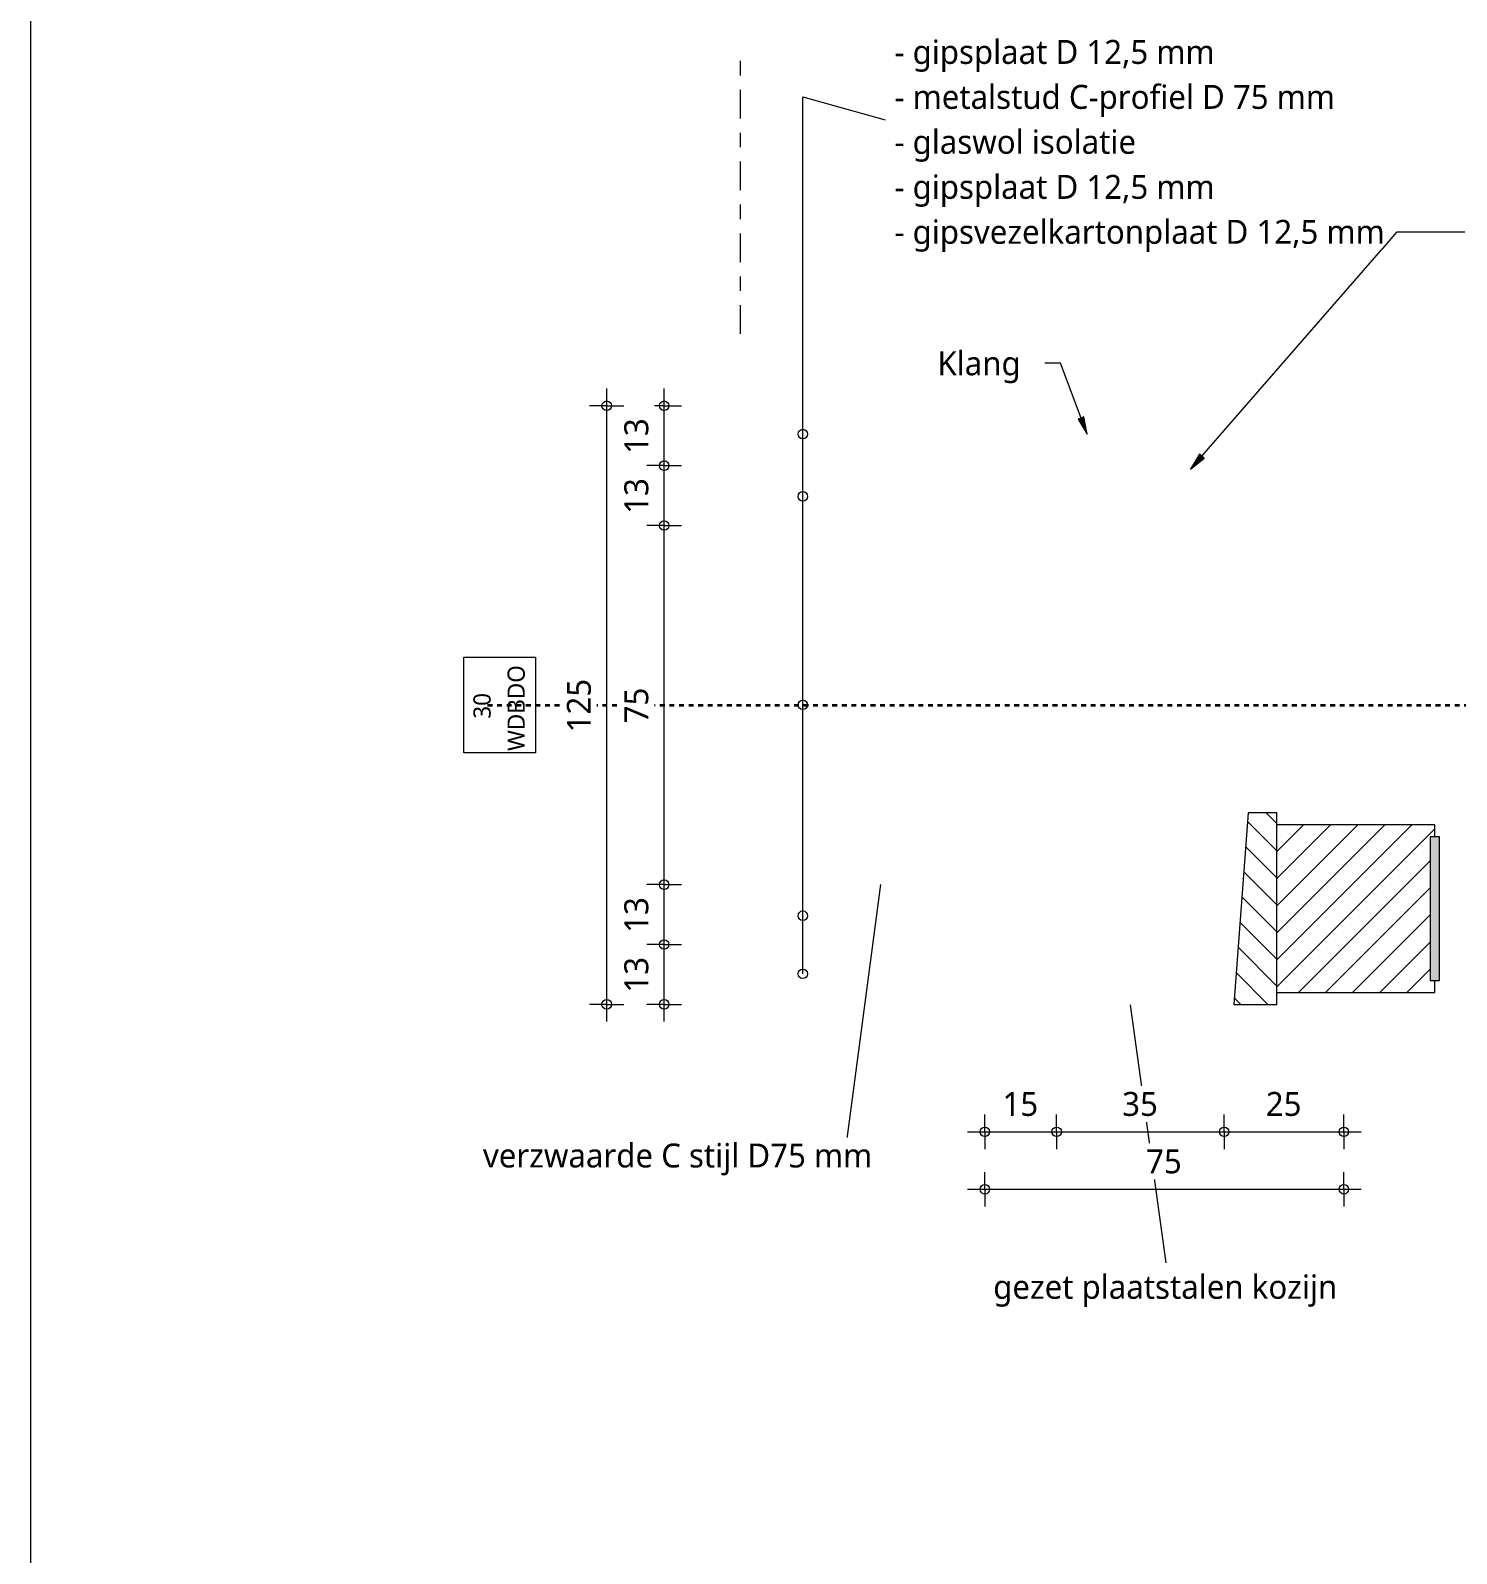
# Model space of a CAD drawing. Header units: millimetres. Extents: x 32900 to 38291, y -18988 to 4133.
# Drawn here: x 32970.8 to 33268.6, y -13528 to -13209.9 of the extents above; entities that cross this region are included whole.
import ezdxf

# ---------------------------------------------------------------- set-up
doc = ezdxf.new("R2010")
doc.units = ezdxf.units.MM
doc.linetypes.add('MV_30_min', pattern=[2, 1, -1])
doc.linetypes.add('MV_center', pattern=[15, 6, -3, 3, -3])
for name, color, linetype, lineweight in [('A-ANNO-DIMS', 211, 'Continuous', 13), ('A-ANNO-DIMS-2', 211, 'Continuous', 13), ('A-ANNO-IDEN', 131, 'Continuous', 18), ('A-ANNO-NOTE', 131, 'Continuous', 18), ('A-DETL', 90, 'Continuous', 13), ('A-DETL-GENF', 92, 'Continuous', 18), ('A-DETL-THIN', 151, 'Continuous', 18), ('G-ANNO-TEXT', 231, 'Continuous', 13)]:
    doc.layers.add(name, color=color, linetype=linetype, lineweight=lineweight)
doc.styles.add('Segoe UI', font='segoeui.ttf', dxfattribs={"height": 5})
doc.styles.add('Segoe UI_2', font='segoeui.ttf', dxfattribs={"height": 3.6})
doc.dimstyles.new('2_5_mm_2', dxfattribs={"dimscale": 304.8, "dimtxt": 5.23682, "dimasz": 0.006562, "dimexe": 0.011811, "dimexo": 0.0625, "dimgap": 0.005906, "dimtad": 1, "dimdec": 0, "dimzin": 0, "dimdsep": 46, "dimtxsty": 'Segoe UI', "dimblk1": 'DOTBLANK', "dimblk2": 'DOTBLANK', "dimsah": 1, "dimcen": 0.09, "dimdle": 0.011811, "dimazin": 0, "dimtfac": 1, "dimtdec": 4, "dimtix": 1, "dimtmove": 0, "dimatfit": 3, "dimfxl": 0.011811, "dimfxlon": 1, "dimtvp": 1, "dimtfill": 1, "dimtolj": 1, "dimtzin": 0, "dimarcsym": 2})

# ---------------------------------------------------------------- blocks, each defined once
blk = doc.blocks.new('NLRS_00_DI_maskeer - Type 1-V20-Details ziekenhuis Utiliteitsgebouw')
at = {"layer": 'A-DETL-GENF', "linetype": 'MV_center'}
blk.add_line((115, 0), (175, 0), dxfattribs=at)
blk = doc.blocks.new('DIMBLOCK449-Details ziekenhuis Utiliteitsgebouw')
at = {"layer": 'A-ANNO-DIMS-2'}
for p, q in [((33103.14, -13400.79), (33099.54, -13400.79)), ((33103.14, -13416.89), (33103.14, -13400.79)), ((33103.14, -13400.79), (33106.74, -13400.79)), ((33103.14, -13413.29), (33099.54, -13413.29)), ((33103.14, -13413.29), (33106.74, -13413.29))]:
    blk.add_line(p, q, dxfattribs=at)
for centre in [(33103.14, -13400.79), (33103.14, -13413.29)]:
    blk.add_circle(centre, 1, dxfattribs=at)
at = {"layer": 'A-ANNO-DIMS-2', "color": 0, "insert": (33094.81, -13410.85), "char_height": 5, "width": 9.1406, "attachment_point": 1, "rotation": 90, "line_spacing_factor": 1.142579, "style": 'Segoe UI', "bg_fill": 3, "box_fill_scale": 1.25, "bg_fill_color": 9, "bg_fill_true_color": 13158600, "bg_fill_transparency": 0}
blk.add_mtext('13', dxfattribs=at)
blk = doc.blocks.new('_DotBlank')
at = {"color": 0, "linetype": 'ByBlock', "lineweight": -2}
blk.add_line((-0.5, 0), (-1, 0), dxfattribs=at)
blk.add_circle((0, 0), 0.5, dxfattribs=at)
blk = doc.blocks.new('DIMBLOCK450-Details ziekenhuis Utiliteitsgebouw')
at = {"layer": 'A-ANNO-DIMS-2'}
for p, q in [((33103.14, -13388.29), (33099.54, -13388.29)), ((33103.14, -13400.79), (33103.14, -13388.29)), ((33103.14, -13388.29), (33106.74, -13388.29)), ((33103.14, -13400.79), (33099.54, -13400.79)), ((33103.14, -13400.79), (33106.74, -13400.79))]:
    blk.add_line(p, q, dxfattribs=at)
for centre in [(33103.14, -13388.29), (33103.14, -13400.79)]:
    blk.add_circle(centre, 1, dxfattribs=at)
at = {"layer": 'A-ANNO-DIMS-2', "color": 0, "insert": (33094.81, -13398.35), "char_height": 5, "width": 9.1406, "attachment_point": 1, "rotation": 90, "line_spacing_factor": 1.142579, "style": 'Segoe UI', "bg_fill": 3, "box_fill_scale": 1.25, "bg_fill_color": 9, "bg_fill_true_color": 13158600, "bg_fill_transparency": 0}
blk.add_mtext('13', dxfattribs=at)
blk = doc.blocks.new('DIMBLOCK451-Details ziekenhuis Utiliteitsgebouw')
at = {"layer": 'A-ANNO-DIMS-2'}
for p, q in [((33103.14, -13313.29), (33099.54, -13313.29)), ((33103.14, -13388.29), (33103.14, -13313.29)), ((33103.14, -13313.29), (33106.74, -13313.29)), ((33103.14, -13388.29), (33099.54, -13388.29)), ((33103.14, -13388.29), (33106.74, -13388.29))]:
    blk.add_line(p, q, dxfattribs=at)
for centre in [(33103.14, -13313.29), (33103.14, -13388.29)]:
    blk.add_circle(centre, 1, dxfattribs=at)
at = {"layer": 'A-ANNO-DIMS-2', "color": 0, "insert": (33094.81, -13354.6), "char_height": 5, "width": 9.1406, "attachment_point": 1, "rotation": 90, "line_spacing_factor": 1.142579, "style": 'Segoe UI', "bg_fill": 3, "box_fill_scale": 1.25, "bg_fill_color": 9, "bg_fill_true_color": 13158600, "bg_fill_transparency": 0}
blk.add_mtext('75', dxfattribs=at)
blk = doc.blocks.new('DIMBLOCK452-Details ziekenhuis Utiliteitsgebouw')
at = {"layer": 'A-ANNO-DIMS-2'}
for p, q in [((33103.14, -13300.79), (33099.54, -13300.79)), ((33103.14, -13313.29), (33103.14, -13300.79)), ((33103.14, -13300.79), (33106.74, -13300.79)), ((33103.14, -13313.29), (33099.54, -13313.29)), ((33103.14, -13313.29), (33106.74, -13313.29))]:
    blk.add_line(p, q, dxfattribs=at)
for centre in [(33103.14, -13300.79), (33103.14, -13313.29)]:
    blk.add_circle(centre, 1, dxfattribs=at)
at = {"layer": 'A-ANNO-DIMS-2', "color": 0, "insert": (33094.81, -13310.85), "char_height": 5, "width": 9.1406, "attachment_point": 1, "rotation": 90, "line_spacing_factor": 1.142579, "style": 'Segoe UI', "bg_fill": 3, "box_fill_scale": 1.25, "bg_fill_color": 9, "bg_fill_true_color": 13158600, "bg_fill_transparency": 0}
blk.add_mtext('13', dxfattribs=at)
blk = doc.blocks.new('DIMBLOCK453-Details ziekenhuis Utiliteitsgebouw')
at = {"layer": 'A-ANNO-DIMS-2'}
for p, q in [((33103.14, -13300.79), (33103.14, -13284.69)), ((33103.14, -13288.29), (33099.54, -13288.29)), ((33103.14, -13288.29), (33106.74, -13288.29)), ((33103.14, -13300.79), (33099.54, -13300.79)), ((33103.14, -13300.79), (33106.74, -13300.79))]:
    blk.add_line(p, q, dxfattribs=at)
for centre in [(33103.14, -13288.29), (33103.14, -13300.79)]:
    blk.add_circle(centre, 1, dxfattribs=at)
at = {"layer": 'A-ANNO-DIMS-2', "color": 0, "insert": (33094.81, -13298.35), "char_height": 5, "width": 9.1406, "attachment_point": 1, "rotation": 90, "line_spacing_factor": 1.142579, "style": 'Segoe UI', "bg_fill": 3, "box_fill_scale": 1.25, "bg_fill_color": 9, "bg_fill_true_color": 13158600, "bg_fill_transparency": 0}
blk.add_mtext('13', dxfattribs=at)
blk = doc.blocks.new('DIMBLOCK454-Details ziekenhuis Utiliteitsgebouw')
at = {"layer": 'A-ANNO-DIMS-2'}
for p, q in [((33091.14, -13416.89), (33091.14, -13284.69)), ((33091.14, -13288.29), (33087.54, -13288.29)), ((33091.14, -13288.29), (33094.74, -13288.29)), ((33091.14, -13413.29), (33087.54, -13413.29)), ((33091.14, -13413.29), (33094.74, -13413.29))]:
    blk.add_line(p, q, dxfattribs=at)
for centre in [(33091.14, -13288.29), (33091.14, -13413.29)]:
    blk.add_circle(centre, 1, dxfattribs=at)
at = {"layer": 'A-ANNO-DIMS-2', "color": 0, "insert": (33082.81, -13356.5), "char_height": 5, "width": 13.7109, "attachment_point": 1, "rotation": 90, "line_spacing_factor": 1.142579, "style": 'Segoe UI', "bg_fill": 3, "box_fill_scale": 1.25, "bg_fill_color": 9, "bg_fill_true_color": 13158600, "bg_fill_transparency": 0}
blk.add_mtext('125', dxfattribs=at)
blk = doc.blocks.new('DIMBLOCK455-Details ziekenhuis Utiliteitsgebouw')
at = {"layer": 'A-ANNO-DIMS-2'}
for p, q in [((33170.11, -13439.9), (33170.11, -13436.3)), ((33185.11, -13439.9), (33185.11, -13436.3)), ((33166.51, -13439.9), (33185.11, -13439.9)), ((33170.11, -13439.9), (33170.11, -13443.5)), ((33185.11, -13439.9), (33185.11, -13443.5))]:
    blk.add_line(p, q, dxfattribs=at)
for centre in [(33170.11, -13439.9), (33185.11, -13439.9)]:
    blk.add_circle(centre, 1, dxfattribs=at)
at = {"layer": 'A-ANNO-DIMS-2', "color": 0, "insert": (33173.8, -13431.58), "char_height": 5, "width": 9.1406, "attachment_point": 1, "line_spacing_factor": 1.142579, "style": 'Segoe UI', "bg_fill": 3, "box_fill_scale": 1.25, "bg_fill_color": 9, "bg_fill_true_color": 13158600, "bg_fill_transparency": 0}
blk.add_mtext('15', dxfattribs=at)
blk = doc.blocks.new('DIMBLOCK456-Details ziekenhuis Utiliteitsgebouw')
at = {"layer": 'A-ANNO-DIMS-2'}
for p, q in [((33185.11, -13439.9), (33185.11, -13436.3)), ((33220.11, -13439.9), (33220.11, -13436.3)), ((33185.11, -13439.9), (33220.11, -13439.9)), ((33185.11, -13439.9), (33185.11, -13443.5)), ((33220.11, -13439.9), (33220.11, -13443.5))]:
    blk.add_line(p, q, dxfattribs=at)
for centre in [(33185.11, -13439.9), (33220.11, -13439.9)]:
    blk.add_circle(centre, 1, dxfattribs=at)
at = {"layer": 'A-ANNO-DIMS-2', "color": 0, "insert": (33198.8, -13431.58), "char_height": 5, "width": 9.1406, "attachment_point": 1, "line_spacing_factor": 1.142579, "style": 'Segoe UI', "bg_fill": 3, "box_fill_scale": 1.25, "bg_fill_color": 9, "bg_fill_true_color": 13158600, "bg_fill_transparency": 0}
blk.add_mtext('35', dxfattribs=at)
blk = doc.blocks.new('DIMBLOCK457-Details ziekenhuis Utiliteitsgebouw')
at = {"layer": 'A-ANNO-DIMS-2'}
for p, q in [((33220.11, -13439.9), (33220.11, -13436.3)), ((33245.11, -13439.9), (33245.11, -13436.3)), ((33220.11, -13439.9), (33248.71, -13439.9)), ((33220.11, -13439.9), (33220.11, -13443.5)), ((33245.11, -13439.9), (33245.11, -13443.5))]:
    blk.add_line(p, q, dxfattribs=at)
for centre in [(33220.11, -13439.9), (33245.11, -13439.9)]:
    blk.add_circle(centre, 1, dxfattribs=at)
at = {"layer": 'A-ANNO-DIMS-2', "color": 0, "insert": (33228.8, -13431.58), "char_height": 5, "width": 9.1406, "attachment_point": 1, "line_spacing_factor": 1.142579, "style": 'Segoe UI', "bg_fill": 3, "box_fill_scale": 1.25, "bg_fill_color": 9, "bg_fill_true_color": 13158600, "bg_fill_transparency": 0}
blk.add_mtext('25', dxfattribs=at)
blk = doc.blocks.new('DIMBLOCK458-Details ziekenhuis Utiliteitsgebouw')
at = {"layer": 'A-ANNO-DIMS-2'}
for p, q in [((33170.11, -13451.9), (33170.11, -13448.3)), ((33245.11, -13451.9), (33245.11, -13448.3)), ((33166.51, -13451.9), (33248.71, -13451.9)), ((33170.11, -13451.9), (33170.11, -13455.5)), ((33245.11, -13451.9), (33245.11, -13455.5))]:
    blk.add_line(p, q, dxfattribs=at)
for centre in [(33170.11, -13451.9), (33245.11, -13451.9)]:
    blk.add_circle(centre, 1, dxfattribs=at)
at = {"layer": 'A-ANNO-DIMS-2', "color": 0, "insert": (33203.8, -13443.58), "char_height": 5, "width": 9.1406, "attachment_point": 1, "line_spacing_factor": 1.142579, "style": 'Segoe UI', "bg_fill": 3, "box_fill_scale": 1.25, "bg_fill_color": 9, "bg_fill_true_color": 13158600, "bg_fill_transparency": 0}
blk.add_mtext('75', dxfattribs=at)
blk = doc.blocks.new('02_GA_brandscheiding - 30 min-3717880-Details ziekenhuis Utiliteitsgebouw')
at = {"layer": 'A-ANNO-NOTE'}
for p, q in [((-5, 3.75), (5, 3.75)), ((-5, -3.75), (-5, 3.75)), ((5, 3.75), (5, -3.75)), ((5, -3.75), (-5, -3.75))]:
    blk.add_line(p, q, dxfattribs=at)

msp = doc.modelspace()

# ---------------------------------------------------------------- hatches: boundary and pattern name
at = {"layer": 'A-DETL-GENF', "lineweight": 13}
h = msp.add_hatch(dxfattribs=at)
h.set_pattern_fill('FP_9', color=254, style=0, pattern_type=2)
h.set_pattern_definition([(135, (0, 0), (-2.82842712, -2.82842712), [])])
h.paths.add_polyline_path([(33231.11, -13413.29), (33231.11, -13373.29), (33225.11, -13373.29), (33222.11, -13413.29)])
h = msp.add_hatch(dxfattribs=at)
h.set_pattern_fill('FP_7', color=254, style=0, pattern_type=2)
h.set_pattern_definition([(45, (0, 0), (-2.82842712, 2.82842712), [])])
h.paths.add_polyline_path([(33264.11, -13410.79), (33264.11, -13408.29), (33263.11, -13408.29), (33263.11, -13378.29), (33264.11, -13378.29), (33264.11, -13375.79), (33231.11, -13375.79), (33231.11, -13410.79), (33263.11, -13410.79)])
at = {"layer": 'A-DETL-GENF'}
msp.add_hatch(color=1, dxfattribs=at).paths.add_polyline_path([(33265.11, -13408.29), (33265.11, -13378.29), (33263.11, -13378.29), (33263.11, -13408.29)])
at = {"layer": 'G-ANNO-TEXT'}
for points in [[(33191.49, -13294.21), (33190.82, -13290.61), (33189.63, -13291.06)], [(33213.09, -13301.51), (33215.93, -13299.21), (33214.97, -13298.38)]]:
    msp.add_hatch(color=7, dxfattribs=at).paths.add_polyline_path(points)

# ---------------------------------------------------------------- linework, layer by layer
at = {"layer": 'A-ANNO-IDEN'}
for p, q in [((33148.3, -13388.29), (33140.84, -13444.51)), ((33200.48, -13413.38), (33207.93, -13467.24)), ((33140.84, -13444.51), (33147.85, -13444.51))]:
    msp.add_line(p, q, dxfattribs=at)
at = {"layer": 'A-ANNO-NOTE'}
for p, q in [((33132.1, -13223.77), (33149.33, -13228.61)), ((33132.1, -13394.78), (33132.1, -13223.77)), ((33132.1, -13223.77), (33149.33, -13228.61)), ((33132.1, -13294.21), (33132.1, -13223.77)), ((33132.1, -13223.77), (33149.33, -13228.61)), ((33132.1, -13406.91), (33132.1, -13223.77)), ((33132.1, -13223.77), (33149.33, -13228.61)), ((33132.1, -13350.75), (33132.1, -13223.77)), ((33132.1, -13223.77), (33149.33, -13228.61)), ((33132.1, -13307.21), (33132.1, -13223.77))]:
    msp.add_line(p, q, dxfattribs=at)
for centre in [(33132.1, -13294.21), (33132.1, -13307.21), (33132.1, -13350.75), (33132.1, -13394.78), (33132.1, -13406.91)]:
    msp.add_circle(centre, 1, dxfattribs=at)
at = {"layer": 'A-DETL', "lineweight": 18}
msp.add_line((32970.77, 3651.86), (32970.77, -18988.14), dxfattribs=at)
at = {"layer": 'A-DETL', "linetype": 'MV_30_min', "lineweight": 35}
msp.add_line((33066.26, -13350.79), (33438.03, -13350.79), dxfattribs=at)
at = {"layer": 'A-DETL'}
for p, q in [((33263.11, -13378.29), (33263.11, -13408.29)), ((33265.11, -13378.29), (33263.11, -13378.29)), ((33265.11, -13408.29), (33265.11, -13378.29)), ((33263.11, -13408.29), (33265.11, -13408.29))]:
    msp.add_line(p, q, dxfattribs=at)
at = {"layer": 'A-DETL-THIN'}
for p, q in [((33225.11, -13373.29), (33222.11, -13413.29)), ((33231.11, -13373.29), (33225.11, -13373.29)), ((33231.11, -13413.29), (33231.11, -13373.29)), ((33264.11, -13375.79), (33231.11, -13375.79)), ((33264.11, -13378.29), (33264.11, -13375.79)), ((33264.11, -13410.79), (33264.11, -13408.29)), ((33231.11, -13410.79), (33264.11, -13410.79)), ((33222.11, -13413.29), (33231.11, -13413.29))]:
    msp.add_line(p, q, dxfattribs=at)
at = {"layer": 'G-ANNO-TEXT', "color": 250}
for p, q in [((33182.81, -13279.42), (33182.67, -13279.42)), ((33185.92, -13279.42), (33182.81, -13279.42)), ((33191.49, -13294.21), (33185.92, -13279.42)), ((33190.82, -13290.61), (33189.63, -13291.06)), ((33189.63, -13291.06), (33191.49, -13294.21)), ((33191.49, -13294.21), (33190.82, -13290.61)), ((33214.97, -13298.38), (33213.09, -13301.51)), ((33213.09, -13301.51), (33215.93, -13299.21)), ((33215.93, -13299.21), (33214.97, -13298.38))]:
    msp.add_line(p, q, dxfattribs=at)

# ---------------------------------------------------------------- block references
at = {"layer": 'A-ANNO-NOTE', "xscale": 2, "yscale": 2, "zscale": 2, "rotation": 89.99999999999991}
msp.add_blockref('02_GA_brandscheiding - 30 min-3717880-Details ziekenhuis Utiliteitsgebouw', (33068.76, -13350.79), dxfattribs=at)
at = {"layer": 'A-DETL-GENF', "linetype": 'MV_center', "rotation": 90}
msp.add_blockref('NLRS_00_DI_maskeer - Type 1-V20-Details ziekenhuis Utiliteitsgebouw', (33119.08, -13388.29), dxfattribs=at)

# ---------------------------------------------------------------- texts
at = {"layer": 'A-ANNO-NOTE', "lineweight": 13, "insert": (33151.24, -13211.9), "char_height": 5, "width": 83.5358, "attachment_point": 1, "style": 'Segoe UI', "bg_fill": 3, "box_fill_scale": 1.25, "bg_fill_color": 9, "bg_fill_true_color": 13158600, "bg_fill_transparency": 0}
msp.add_mtext('- gipsplaat D 12,5 mm', dxfattribs=at)
at = {"layer": 'A-ANNO-NOTE', "lineweight": 13, "char_height": 3.6, "attachment_point": 1, "rotation": 90, "style": 'Segoe UI_2'}
for s, insert, width in [('WDBDO', (33070.43, -13360.38), 23.4093), ('30', (33063.29, -13353.64), 7.0549)]:
    msp.add_mtext(s, dxfattribs=dict(at, insert=insert, width=width))
at = {"layer": 'G-ANNO-TEXT', "color": 7, "insert": (33160.21, -13276.92), "char_height": 5, "width": 21.1645, "attachment_point": 1, "style": 'Segoe UI'}
msp.add_mtext('Klang', dxfattribs=at)

# ---------------------------------------------------------------- dimensions: what is measured, and where the dimension line sits
at = {"layer": 'A-ANNO-DIMS'}
dim = msp.add_linear_dim(base=(33103.13627303, -13400.79046304), p1=(33099.53627303, -13413.29046304), p2=(33099.53627303, -13400.79046304), angle=90, dimstyle='2_5_mm_2', override={"dimpost": '<>', "dimfxl": 12.5}, dxfattribs=at)
dim.commit()
dim.dimension.update_dxf_attribs({"geometry": 'DIMBLOCK449-Details ziekenhuis Utiliteitsgebouw', "text_midpoint": (33098.73690063, -13407.04046304)})

# ---------------------------------------------------------------- next in the draw order: texts
at = {"layer": 'A-ANNO-IDEN', "lineweight": 13, "char_height": 5, "attachment_point": 1, "style": 'Segoe UI', "bg_fill": 3, "box_fill_scale": 1.25, "bg_fill_color": 9, "bg_fill_true_color": 13158600, "bg_fill_transparency": 0}
for s, insert, width in [('verzwaarde C stijl D75 mm', (33065.29, -13442.35), 99.8903), ('gezet plaatstalen kozijn', (33171.87, -13469.78), 88.1856)]:
    msp.add_mtext(s, dxfattribs=dict(at, insert=insert, width=width))
at = {"layer": 'A-ANNO-NOTE', "lineweight": 13, "insert": (33151.24, -13221.29), "char_height": 5, "width": 115.6033, "attachment_point": 1, "style": 'Segoe UI', "bg_fill": 3, "box_fill_scale": 1.25, "bg_fill_color": 9, "bg_fill_true_color": 13158600, "bg_fill_transparency": 0}
msp.add_mtext('- metalstud C-profiel D 75 mm', dxfattribs=at)

# ---------------------------------------------------------------- next in the draw order: dimensions: what is measured, and where the dimension line sits
at = {"layer": 'A-ANNO-DIMS'}
dim = msp.add_linear_dim(base=(33103.13627303, -13388.29046304), p1=(33099.53627303, -13400.79046304), p2=(33099.53627303, -13388.29046304), angle=90, dimstyle='2_5_mm_2', override={"dimpost": '<>', "dimfxl": 12.5}, dxfattribs=at)
dim.commit()
dim.dimension.update_dxf_attribs({"geometry": 'DIMBLOCK450-Details ziekenhuis Utiliteitsgebouw', "text_midpoint": (33098.73690063, -13394.54046304)})

# ---------------------------------------------------------------- next in the draw order: texts
at = {"layer": 'A-ANNO-NOTE', "lineweight": 13, "insert": (33151.24, -13230.68), "char_height": 5, "width": 62.692, "attachment_point": 1, "style": 'Segoe UI', "bg_fill": 3, "box_fill_scale": 1.25, "bg_fill_color": 9, "bg_fill_true_color": 13158600, "bg_fill_transparency": 0}
msp.add_mtext('- glaswol isolatie', dxfattribs=at)

# ---------------------------------------------------------------- next in the draw order: dimensions: what is measured, and where the dimension line sits
at = {"layer": 'A-ANNO-DIMS'}
dim = msp.add_linear_dim(base=(33103.14, -13313.29), p1=(33099.54, -13388.29), p2=(33099.54, -13313.29), angle=90, dimstyle='2_5_mm_2', override={"dimpost": '<>', "dimfxl": 75}, dxfattribs=at)
dim.commit()
dim.dimension.update_dxf_attribs({"geometry": 'DIMBLOCK451-Details ziekenhuis Utiliteitsgebouw', "text_midpoint": (33098.79, -13350.79)})
dim = msp.add_linear_dim(base=(33185.11, -13439.9), p1=(33170.11, -13436.3), p2=(33185.11, -13436.3), dimstyle='2_5_mm_2', override={"dimpost": '<>', "dimfxl": 15}, dxfattribs=at)
dim.commit()
dim.dimension.update_dxf_attribs({"geometry": 'DIMBLOCK455-Details ziekenhuis Utiliteitsgebouw', "text_midpoint": (33177.61, -13435.5)})

# ---------------------------------------------------------------- next in the draw order: texts
at = {"layer": 'A-ANNO-NOTE', "lineweight": 13, "insert": (33151.24, -13240.08), "char_height": 5, "width": 83.5358, "attachment_point": 1, "style": 'Segoe UI', "bg_fill": 3, "box_fill_scale": 1.25, "bg_fill_color": 9, "bg_fill_true_color": 13158600, "bg_fill_transparency": 0}
msp.add_mtext('- gipsplaat D 12,5 mm', dxfattribs=at)

# ---------------------------------------------------------------- next in the draw order: dimensions: what is measured, and where the dimension line sits
at = {"layer": 'A-ANNO-DIMS'}
dim = msp.add_linear_dim(base=(33103.13627303, -13300.79046304), p1=(33099.53627303, -13313.29046304), p2=(33099.53627303, -13300.79046304), angle=90, dimstyle='2_5_mm_2', override={"dimpost": '<>', "dimfxl": 12.5}, dxfattribs=at)
dim.commit()
dim.dimension.update_dxf_attribs({"geometry": 'DIMBLOCK452-Details ziekenhuis Utiliteitsgebouw', "text_midpoint": (33098.73690063, -13307.04046304)})
dim = msp.add_linear_dim(base=(33220.11, -13439.9), p1=(33185.11, -13436.3), p2=(33220.11, -13436.3), dimstyle='2_5_mm_2', override={"dimpost": '<>', "dimfxl": 35}, dxfattribs=at)
dim.commit()
dim.dimension.update_dxf_attribs({"geometry": 'DIMBLOCK456-Details ziekenhuis Utiliteitsgebouw', "text_midpoint": (33202.61, -13435.52)})

# ---------------------------------------------------------------- next in the draw order: texts
at = {"layer": 'A-ANNO-NOTE', "lineweight": 13, "insert": (33151.24, -13249.47), "char_height": 5, "width": 126.5063, "attachment_point": 1, "style": 'Segoe UI', "bg_fill": 3, "box_fill_scale": 1.25, "bg_fill_color": 9, "bg_fill_true_color": 13158600, "bg_fill_transparency": 0}
msp.add_mtext('- gipsvezelkartonplaat D 12,5 mm', dxfattribs=at)

# ---------------------------------------------------------------- next in the draw order: dimensions: what is measured, and where the dimension line sits
at = {"layer": 'A-ANNO-DIMS'}
dim = msp.add_linear_dim(base=(33103.13627303, -13288.29046304), p1=(33099.53627303, -13300.79046304), p2=(33099.53627303, -13288.29046304), angle=90, dimstyle='2_5_mm_2', override={"dimpost": '<>', "dimfxl": 12.5}, dxfattribs=at)
dim.commit()
dim.dimension.update_dxf_attribs({"geometry": 'DIMBLOCK453-Details ziekenhuis Utiliteitsgebouw', "text_midpoint": (33098.73690063, -13294.54046304)})
dim = msp.add_linear_dim(base=(33245.11, -13439.9), p1=(33220.11, -13436.3), p2=(33245.11, -13436.3), dimstyle='2_5_mm_2', override={"dimpost": '<>', "dimfxl": 25}, dxfattribs=at)
dim.commit()
dim.dimension.update_dxf_attribs({"geometry": 'DIMBLOCK457-Details ziekenhuis Utiliteitsgebouw', "text_midpoint": (33232.61, -13435.52)})

# ---------------------------------------------------------------- next in the draw order: linework, layer by layer
at = {"layer": 'G-ANNO-TEXT', "color": 250}
for p, q in [((33213.09, -13301.51), (33256.24, -13251.99)), ((33256.24, -13251.99), (33270.38, -13251.99))]:
    msp.add_line(p, q, dxfattribs=at)

# ---------------------------------------------------------------- next in the draw order: dimensions: what is measured, and where the dimension line sits
at = {"layer": 'A-ANNO-DIMS'}
dim = msp.add_linear_dim(base=(33091.14, -13288.29), p1=(33087.54, -13413.29), p2=(33087.54, -13288.29), angle=90, dimstyle='2_5_mm_2', override={"dimpost": '<>', "dimfxl": 125}, dxfattribs=at)
dim.commit()
dim.dimension.update_dxf_attribs({"geometry": 'DIMBLOCK454-Details ziekenhuis Utiliteitsgebouw', "text_midpoint": (33086.74, -13350.79)})
dim = msp.add_linear_dim(base=(33245.11, -13451.9), p1=(33170.11, -13448.3), p2=(33245.11, -13448.3), dimstyle='2_5_mm_2', override={"dimpost": '<>', "dimfxl": 75}, dxfattribs=at)
dim.commit()
dim.dimension.update_dxf_attribs({"geometry": 'DIMBLOCK458-Details ziekenhuis Utiliteitsgebouw', "text_midpoint": (33207.61, -13447.56)})

doc.saveas('drawing.dxf')
